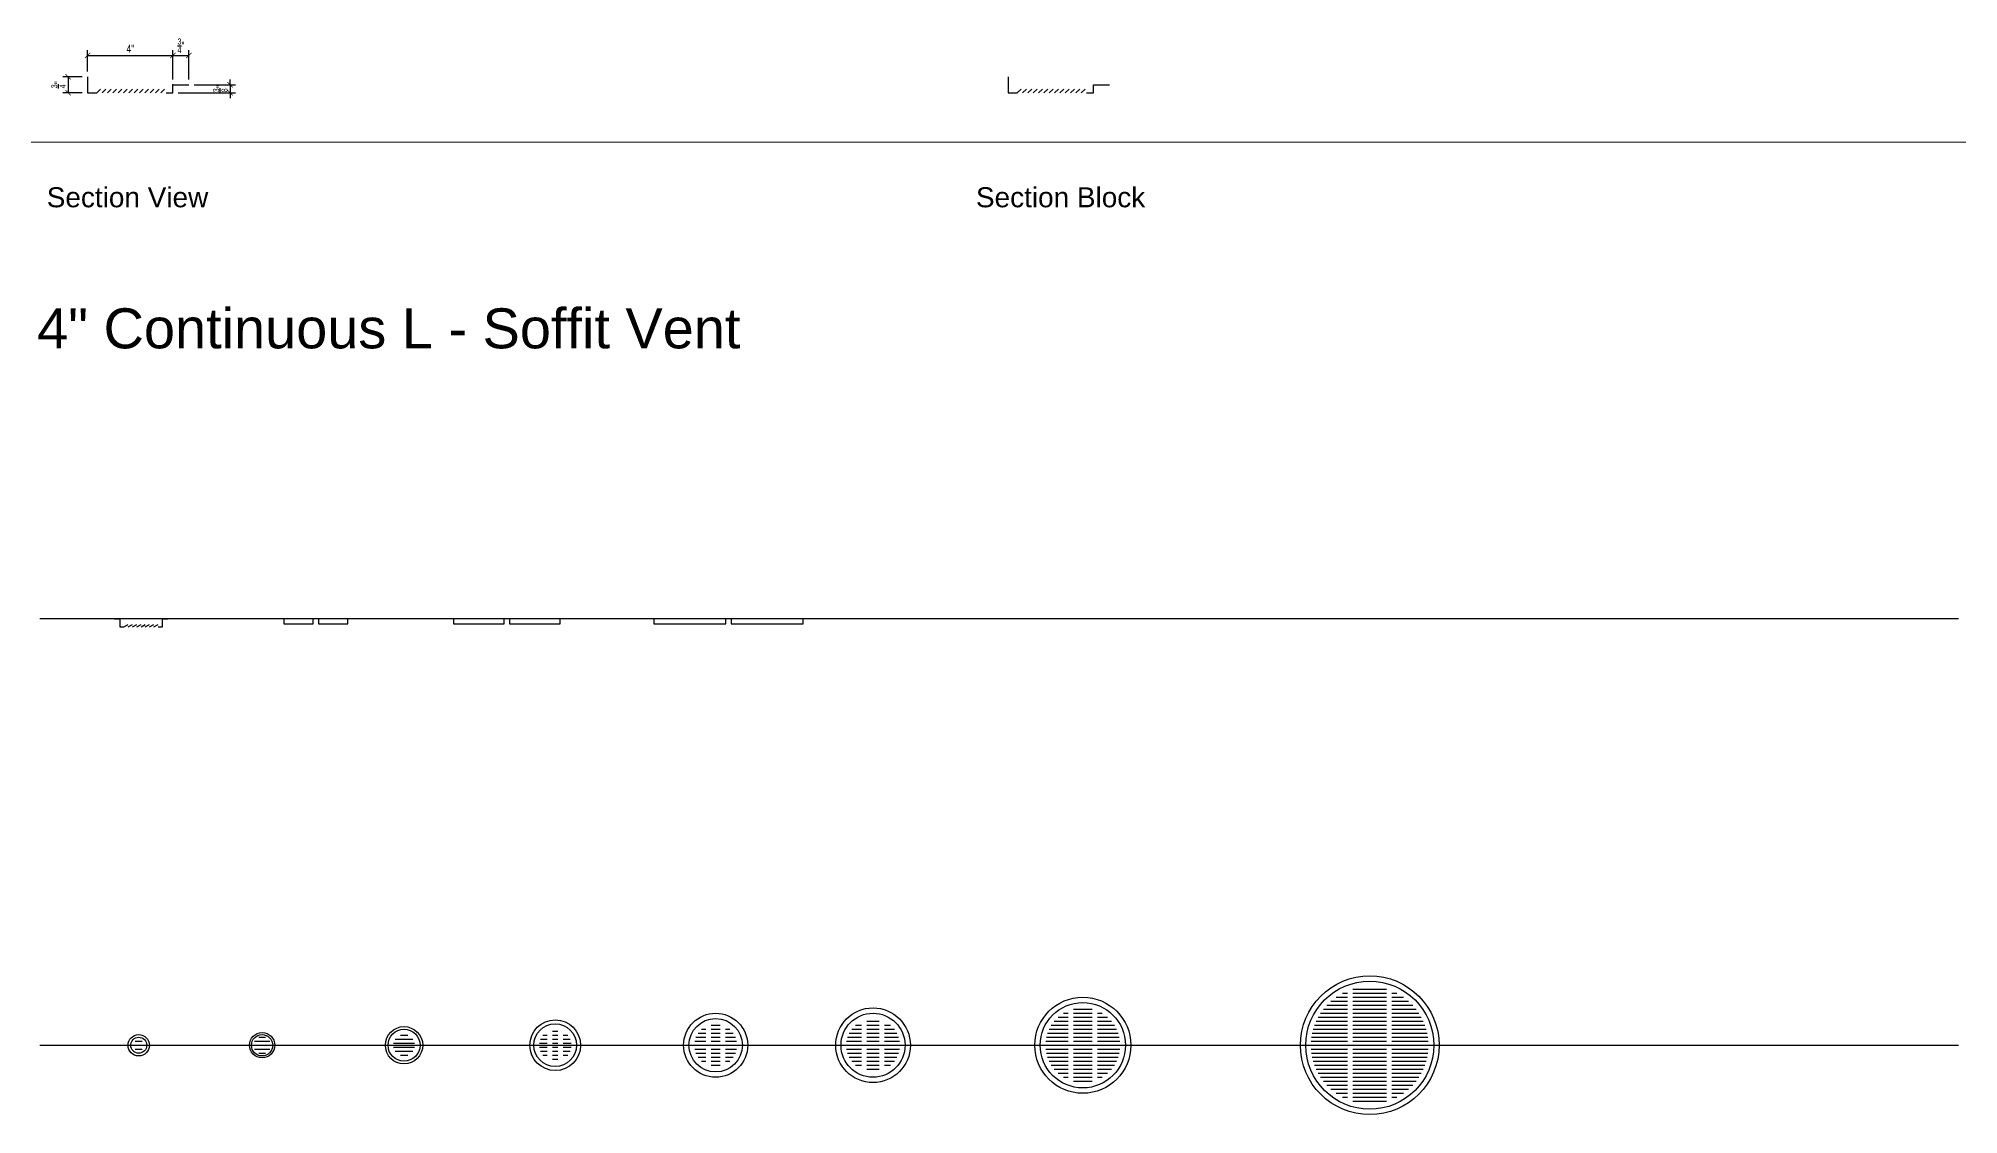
# Model space of a CAD drawing. Header units: inches. Extents: x 5 to 95, y 6 to 246.
# Drawn here: x 4.8 to 94.8, y 62.9 to 113.3 of the extents above; entities that cross this region are included whole.
import ezdxf
from ezdxf.enums import TextEntityAlignment as Align

# ---------------------------------------------------------------- set-up
doc = ezdxf.new("R2010")
doc.units = ezdxf.units.IN
doc.header["$MEASUREMENT"] = 0
doc.linetypes.add('HIDDEN', pattern=[0.375, 0.25, -0.125])
for name, color, linetype, lineweight in [('A-Anno-Dims', 211, 'Continuous', 25), ('A-Detl-Medm', 31, 'Continuous', 25), ('A-Detl-Thin', 150, 'Continuous', 18), ('G-Anno-Ttlb', 213, 'Continuous', 50)]:
    doc.layers.add(name, color=color, linetype=linetype, lineweight=lineweight)
doc.layers.add('G-Anno-Nplt', color=140, linetype='Continuous', lineweight=18, plot=False)
doc.layers.add('MED', color=32, linetype='Continuous')
doc.layers.add('THIN', color=151, linetype='Continuous')
doc.styles.add('Arch-Dim', font='arial.ttf', dxfattribs={"width": 0.75})
doc.styles.add('RomanS', font='romans.shx')
doc.dimstyles.new('Aec-Arch-I-96', dxfattribs={"dimscale": 96, "dimtxt": 0.09375, "dimasz": 0.0625, "dimexe": 0.0625, "dimexo": 0.0625, "dimgap": 0.03125, "dimtad": 1, "dimdec": 4, "dimzin": 3, "dimdsep": 46, "dimlunit": 4, "dimtxsty": 'Arch-Dim', "dimblk": 'ARCHTICK', "dimcen": 0.09375, "dimazin": 2, "dimtfac": 0.75, "dimtdec": 4, "dimtix": 1, "dimtmove": 2, "dimatfit": 2, "dimfxl": 1, "dimtolj": 1, "dimtzin": 0, "dimarcsym": 0})

# ---------------------------------------------------------------- blocks, each defined once
blk = doc.blocks.new('AecDtl_A230GAE1')
at = {"layer": 'THIN'}
for p, q in [((-0.25, 0), (0.25, 0)), ((-0.165, 0.188), (0.165, 0.188)), ((-0.165, -0.188), (0.165, -0.188))]:
    blk.add_line(p, q, dxfattribs=at)
for radius in [0.5, 0.375]:
    blk.add_circle((0, 0), radius, dxfattribs=at)
blk = doc.blocks.new('AecDtl_A230GAE2')
at = {"layer": 'THIN'}
for p, q in [((-0.406, 0), (0.406, 0)), ((-0.36, 0.188), (0.36, 0.188)), ((-0.156, 0.375), (0.156, 0.375)), ((-0.36, -0.188), (0.36, -0.188)), ((-0.156, -0.375), (0.156, -0.375))]:
    blk.add_line(p, q, dxfattribs=at)
for radius in [0.594, 0.5]:
    blk.add_circle((0, 0), radius, dxfattribs=at)
blk = doc.blocks.new('AecDtl_A230GAE3')
at = {"layer": 'THIN'}
for p, q in [((-0.491, 0.094), (0.491, 0.094)), ((-0.413, 0.281), (0.413, 0.281)), ((-0.174, 0.469), (0.174, 0.469)), ((-0.491, -0.094), (0.491, -0.094)), ((-0.413, -0.281), (0.413, -0.281)), ((-0.174, -0.469), (0.174, -0.469))]:
    blk.add_line(p, q, dxfattribs=at)
for radius in [0.875, 0.75]:
    blk.add_circle((0, 0), radius, dxfattribs=at)
blk = doc.blocks.new('AecDtl_A230GAE4')
at = {"layer": 'THIN'}
for p, q in [((-0.744, 0.094), (-0.375, 0.094)), ((-0.695, 0.281), (-0.375, 0.281)), ((-0.585, 0.469), (-0.375, 0.469)), ((-0.125, 0.656), (0.125, 0.656)), ((-0.125, 0.469), (0.125, 0.469)), ((-0.125, 0.281), (0.125, 0.281)), ((-0.125, 0.094), (0.125, 0.094)), ((0.375, 0.469), (0.585, 0.469)), ((0.375, 0.281), (0.695, 0.281)), ((0.375, 0.094), (0.744, 0.094)), ((-0.744, -0.094), (-0.375, -0.094)), ((-0.695, -0.281), (-0.375, -0.281)), ((-0.585, -0.469), (-0.375, -0.469)), ((-0.125, -0.094), (0.125, -0.094)), ((-0.125, -0.281), (0.125, -0.281)), ((-0.125, -0.469), (0.125, -0.469)), ((-0.125, -0.656), (0.125, -0.656)), ((0.375, -0.094), (0.744, -0.094)), ((0.375, -0.281), (0.695, -0.281)), ((0.375, -0.469), (0.585, -0.469))]:
    blk.add_line(p, q, dxfattribs=at)
for radius in [1.188, 1]:
    blk.add_circle((0, 0), radius, dxfattribs=at)
blk = doc.blocks.new('AecDtl_A230GAE5')
at = {"layer": 'THIN'}
for p, q in [((-0.208, 0.938), (0.208, 0.938)), ((-1, 0), (-0.458, 0)), ((-0.982, 0.188), (-0.458, 0.188)), ((-0.927, 0.375), (-0.458, 0.375)), ((-0.827, 0.562), (-0.458, 0.562)), ((-0.661, 0.75), (-0.458, 0.75)), ((-0.208, 0.75), (0.208, 0.75)), ((-0.208, 0.562), (0.208, 0.562)), ((-0.208, 0.375), (0.208, 0.375)), ((-0.208, 0.188), (0.208, 0.188)), ((-0.208, 0), (0.208, 0)), ((0.458, 0.75), (0.661, 0.75)), ((0.458, 0.562), (0.827, 0.562)), ((0.458, 0.375), (0.927, 0.375)), ((0.458, 0.188), (0.982, 0.188)), ((0.458, 0), (1, 0)), ((-0.982, -0.188), (-0.458, -0.188)), ((-0.927, -0.375), (-0.458, -0.375)), ((-0.827, -0.562), (-0.458, -0.562)), ((-0.661, -0.75), (-0.458, -0.75)), ((-0.208, -0.188), (0.208, -0.188)), ((-0.208, -0.375), (0.208, -0.375)), ((-0.208, -0.562), (0.208, -0.562)), ((-0.208, -0.75), (0.208, -0.75)), ((0.458, -0.188), (0.982, -0.188)), ((0.458, -0.375), (0.927, -0.375)), ((0.458, -0.562), (0.827, -0.562)), ((0.458, -0.75), (0.661, -0.75)), ((-0.208, -0.938), (0.208, -0.938))]:
    blk.add_line(p, q, dxfattribs=at)
for radius in [1.5, 1.25]:
    blk.add_circle((0, 0), radius, dxfattribs=at)
blk = doc.blocks.new('AecDtl_A230GAE6')
at = {"layer": 'THIN'}
for p, q in [((-0.827, 0.938), (-0.542, 0.938)), ((-0.292, 1.125), (0.292, 1.125)), ((-0.292, 0.938), (0.292, 0.938)), ((0.542, 0.938), (0.827, 0.938)), ((-1.25, 0), (-0.542, 0)), ((-1.236, 0.188), (-0.542, 0.188)), ((-1.192, 0.375), (-0.542, 0.375)), ((-1.116, 0.562), (-0.542, 0.562)), ((-1, 0.75), (-0.542, 0.75)), ((-0.292, 0.75), (0.292, 0.75)), ((-0.292, 0.562), (0.292, 0.562)), ((-0.292, 0.375), (0.292, 0.375)), ((-0.292, 0.188), (0.292, 0.188)), ((-0.292, 0), (0.292, 0)), ((0.542, 0.75), (1, 0.75)), ((0.542, 0.562), (1.116, 0.562)), ((0.542, 0.375), (1.192, 0.375)), ((0.542, 0.188), (1.236, 0.188)), ((0.542, 0), (1.25, 0)), ((-1.236, -0.188), (-0.542, -0.188)), ((-1.192, -0.375), (-0.542, -0.375)), ((-1.116, -0.562), (-0.542, -0.562)), ((-1, -0.75), (-0.542, -0.75)), ((-0.292, -0.188), (0.292, -0.188)), ((-0.292, -0.375), (0.292, -0.375)), ((-0.292, -0.562), (0.292, -0.562)), ((-0.292, -0.75), (0.292, -0.75)), ((0.542, -0.188), (1.236, -0.188)), ((0.542, -0.375), (1.192, -0.375)), ((0.542, -0.562), (1.116, -0.562)), ((0.542, -0.75), (1, -0.75)), ((-0.827, -0.938), (-0.542, -0.938)), ((-0.292, -0.938), (0.292, -0.938)), ((-0.292, -1.125), (0.292, -1.125)), ((0.542, -0.938), (0.827, -0.938))]:
    blk.add_line(p, q, dxfattribs=at)
for radius in [1.75, 1.5]:
    blk.add_circle((0, 0), radius, dxfattribs=at)
blk = doc.blocks.new('AecDtl_A230GAE7')
at = {"layer": 'THIN'}
for p, q in [((-1.478, 0.938), (-0.692, 0.938)), ((-1.34, 1.125), (-0.692, 1.125)), ((-1.158, 1.312), (-0.692, 1.312)), ((-0.901, 1.5), (-0.692, 1.5)), ((-0.442, 1.688), (0.442, 1.688)), ((-0.442, 1.5), (0.442, 1.5)), ((-0.442, 1.312), (0.442, 1.312)), ((-0.442, 1.125), (0.442, 1.125)), ((-0.442, 0.938), (0.442, 0.938)), ((0.692, 1.5), (0.901, 1.5)), ((0.692, 1.312), (1.158, 1.312)), ((0.692, 1.125), (1.34, 1.125)), ((0.692, 0.938), (1.478, 0.938)), ((-1.75, 0), (-0.692, 0)), ((-1.74, 0.188), (-0.692, 0.188)), ((-1.709, 0.375), (-0.692, 0.375)), ((-1.657, 0.562), (-0.692, 0.562)), ((-1.581, 0.75), (-0.692, 0.75)), ((-0.442, 0.75), (0.442, 0.75)), ((-0.442, 0.562), (0.442, 0.562)), ((-0.442, 0.375), (0.442, 0.375)), ((-0.442, 0.188), (0.442, 0.188)), ((-0.442, 0), (0.442, 0)), ((0.692, 0.75), (1.581, 0.75)), ((0.692, 0.562), (1.657, 0.562)), ((0.692, 0.375), (1.709, 0.375)), ((0.692, 0.188), (1.74, 0.188)), ((0.692, 0), (1.75, 0)), ((-1.74, -0.188), (-0.692, -0.188)), ((-1.709, -0.375), (-0.692, -0.375)), ((-1.657, -0.562), (-0.692, -0.562)), ((-1.581, -0.75), (-0.692, -0.75)), ((-0.442, -0.188), (0.442, -0.188)), ((-0.442, -0.375), (0.442, -0.375)), ((-0.442, -0.562), (0.442, -0.562)), ((-0.442, -0.75), (0.442, -0.75)), ((0.692, -0.188), (1.74, -0.188)), ((0.692, -0.375), (1.709, -0.375)), ((0.692, -0.562), (1.657, -0.562)), ((0.692, -0.75), (1.581, -0.75)), ((-1.478, -0.938), (-0.692, -0.938)), ((-1.34, -1.125), (-0.692, -1.125)), ((-1.158, -1.312), (-0.692, -1.312)), ((-0.901, -1.5), (-0.692, -1.5)), ((-0.442, -0.938), (0.442, -0.938)), ((-0.442, -1.125), (0.442, -1.125)), ((-0.442, -1.312), (0.442, -1.312)), ((-0.442, -1.5), (0.442, -1.5)), ((-0.442, -1.688), (0.442, -1.688)), ((0.692, -0.938), (1.478, -0.938)), ((0.692, -1.125), (1.34, -1.125)), ((0.692, -1.312), (1.158, -1.312)), ((0.692, -1.5), (0.901, -1.5))]:
    blk.add_line(p, q, dxfattribs=at)
for radius in [2.25, 2]:
    blk.add_circle((0, 0), radius, dxfattribs=at)
blk = doc.blocks.new('AecDtl_A230GAE8')
at = {"layer": 'THIN'}
for p, q in [((-2.012, 1.875), (-1.042, 1.875)), ((-1.819, 2.062), (-1.042, 2.062)), ((-1.581, 2.25), (-1.042, 2.25)), ((-1.273, 2.438), (-1.042, 2.438)), ((-0.792, 2.625), (0.792, 2.625)), ((-0.792, 2.438), (0.792, 2.438)), ((-0.792, 2.25), (0.792, 2.25)), ((-0.792, 2.062), (0.792, 2.062)), ((-0.792, 1.875), (0.792, 1.875)), ((1.042, 2.438), (1.273, 2.438)), ((1.042, 2.25), (1.581, 2.25)), ((1.042, 2.062), (1.819, 2.062)), ((1.042, 1.875), (2.012, 1.875)), ((-2.585, 0.938), (-1.042, 0.938)), ((-2.509, 1.125), (-1.042, 1.125)), ((-2.417, 1.312), (-1.042, 1.312)), ((-2.305, 1.5), (-1.042, 1.5)), ((-2.171, 1.688), (-1.042, 1.688)), ((-0.792, 1.688), (0.792, 1.688)), ((-0.792, 1.5), (0.792, 1.5)), ((-0.792, 1.312), (0.792, 1.312)), ((-0.792, 1.125), (0.792, 1.125)), ((-0.792, 0.938), (0.792, 0.938)), ((1.042, 1.688), (2.171, 1.688)), ((1.042, 1.5), (2.305, 1.5)), ((1.042, 1.312), (2.417, 1.312)), ((1.042, 1.125), (2.509, 1.125)), ((1.042, 0.938), (2.585, 0.938)), ((-2.75, 0), (-1.042, 0)), ((-2.744, 0.188), (-1.042, 0.188)), ((-2.724, 0.375), (-1.042, 0.375)), ((-2.692, 0.562), (-1.042, 0.562)), ((-2.646, 0.75), (-1.042, 0.75)), ((-0.792, 0.75), (0.792, 0.75)), ((-0.792, 0.562), (0.792, 0.562)), ((-0.792, 0.375), (0.792, 0.375)), ((-0.792, 0.188), (0.792, 0.188)), ((-0.792, 0), (0.792, 0)), ((1.042, 0.75), (2.646, 0.75)), ((1.042, 0.562), (2.692, 0.562)), ((1.042, 0.375), (2.724, 0.375)), ((1.042, 0.188), (2.744, 0.188)), ((1.042, 0), (2.75, 0)), ((-2.744, -0.188), (-1.042, -0.188)), ((-2.724, -0.375), (-1.042, -0.375)), ((-2.692, -0.562), (-1.042, -0.562)), ((-2.646, -0.75), (-1.042, -0.75)), ((-0.792, -0.188), (0.792, -0.188)), ((-0.792, -0.375), (0.792, -0.375)), ((-0.792, -0.562), (0.792, -0.562)), ((-0.792, -0.75), (0.792, -0.75)), ((1.042, -0.188), (2.744, -0.188)), ((1.042, -0.375), (2.724, -0.375)), ((1.042, -0.562), (2.692, -0.562)), ((1.042, -0.75), (2.646, -0.75)), ((-2.585, -0.938), (-1.042, -0.938)), ((-2.509, -1.125), (-1.042, -1.125)), ((-2.417, -1.312), (-1.042, -1.312)), ((-2.305, -1.5), (-1.042, -1.5)), ((-2.171, -1.688), (-1.042, -1.688)), ((-0.792, -0.938), (0.792, -0.938)), ((-0.792, -1.125), (0.792, -1.125)), ((-0.792, -1.312), (0.792, -1.312)), ((-0.792, -1.5), (0.792, -1.5)), ((-0.792, -1.688), (0.792, -1.688)), ((1.042, -0.938), (2.585, -0.938)), ((1.042, -1.125), (2.509, -1.125)), ((1.042, -1.312), (2.417, -1.312)), ((1.042, -1.5), (2.305, -1.5)), ((1.042, -1.688), (2.171, -1.688)), ((-2.012, -1.875), (-1.042, -1.875)), ((-1.819, -2.062), (-1.042, -2.062)), ((-1.581, -2.25), (-1.042, -2.25)), ((-1.273, -2.438), (-1.042, -2.438)), ((-0.792, -1.875), (0.792, -1.875)), ((-0.792, -2.062), (0.792, -2.062)), ((-0.792, -2.25), (0.792, -2.25)), ((-0.792, -2.438), (0.792, -2.438)), ((-0.792, -2.625), (0.792, -2.625)), ((1.042, -1.875), (2.012, -1.875)), ((1.042, -2.062), (1.819, -2.062)), ((1.042, -2.25), (1.581, -2.25)), ((1.042, -2.438), (1.273, -2.438))]:
    blk.add_line(p, q, dxfattribs=at)
for radius in [3.25, 3]:
    blk.add_circle((0, 0), radius, dxfattribs=at)
blk = doc.blocks.new('AecDtl_A230GBC1')
at = {"layer": 'MED'}
for points in [[(-0.273, -0.023), (-0.023, -0.023), (-0.023, -0.398), (0.177, -0.398), (0.377, -0.283)], [(1.577, -0.398), (1.777, -0.283)], [(1.777, -0.398), (1.977, -0.398), (1.977, -0.023), (2.227, -0.023)]]:
    blk.add_lwpolyline(points, dxfattribs=at)
at = {"layer": 'THIN'}
for points in [[(0.377, -0.398), (0.577, -0.283)], [(0.577, -0.398), (0.777, -0.283)], [(0.777, -0.398), (0.977, -0.283)], [(0.977, -0.398), (1.177, -0.283)], [(1.177, -0.398), (1.377, -0.283)], [(1.377, -0.398), (1.577, -0.283)]]:
    blk.add_lwpolyline(points, dxfattribs=at)
blk = doc.blocks.new('AecDtl_A230GCC1')
at = {"layer": 'MED'}
for points in [[(-0.5, 0), (0, 0), (0, -0.25), (0.25, -0.25)], [(1.125, -0.25), (1.375, -0.25), (1.375, 0), (1.625, 0), (1.625, -0.25), (1.875, -0.25)], [(2.75, -0.25), (3, -0.25), (3, 0), (3.5, 0)]]:
    blk.add_lwpolyline(points, dxfattribs=at)
at = {"layer": 'THIN', "linetype": 'HIDDEN'}
for p, q in [((0, 0), (1.375, 0)), ((1.625, 0), (3, 0))]:
    blk.add_line(p, q, dxfattribs=at)
at = {"layer": 'THIN'}
for p, q in [((0.25, -0.25), (1.125, -0.25)), ((1.875, -0.25), (2.75, -0.25))]:
    blk.add_line(p, q, dxfattribs=at)
blk = doc.blocks.new('AecDtl_A230GCC2')
at = {"layer": 'MED'}
for points in [[(-0.5, 0), (0, 0), (0, -0.25), (0.25, -0.25)], [(2.125, -0.25), (2.375, -0.25), (2.375, 0), (2.625, 0), (2.625, -0.25), (2.875, -0.25)], [(4.75, -0.25), (5, -0.25), (5, 0), (5.5, 0)]]:
    blk.add_lwpolyline(points, dxfattribs=at)
at = {"layer": 'THIN', "linetype": 'HIDDEN'}
for p, q in [((2.625, 0), (5, 0)), ((0, 0), (2.375, 0))]:
    blk.add_line(p, q, dxfattribs=at)
at = {"layer": 'THIN'}
for p, q in [((0.25, -0.25), (2.125, -0.25)), ((2.875, -0.25), (4.75, -0.25))]:
    blk.add_line(p, q, dxfattribs=at)
blk = doc.blocks.new('AecDtl_A230GCC3')
at = {"layer": 'MED'}
for points in [[(-0.5, 0), (0, 0), (0, -0.25), (0.25, -0.25)], [(3.125, -0.25), (3.375, -0.25), (3.375, 0), (3.625, 0), (3.625, -0.25), (3.875, -0.25)], [(6.75, -0.25), (7, -0.25), (7, 0), (7.5, 0)]]:
    blk.add_lwpolyline(points, dxfattribs=at)
at = {"layer": 'THIN', "linetype": 'HIDDEN'}
for p, q in [((0, 0), (3.375, 0)), ((3.625, 0), (7, 0))]:
    blk.add_line(p, q, dxfattribs=at)
at = {"layer": 'THIN'}
for p, q in [((0.25, -0.25), (3.125, -0.25)), ((3.875, -0.25), (6.75, -0.25))]:
    blk.add_line(p, q, dxfattribs=at)
blk = doc.blocks.new('Anno_Title_T2')
at = {"color": 0, "linetype": 'ByBlock', "lineweight": -2, "style": 'RomanS'}
blk.add_attdef('TITLE', (0, 0.5), '', height=1.25, dxfattribs=at)
blk.add_attdef('SCALE', text='', height=0.75, dxfattribs=at).set_placement((0, -0.5), align=Align.TOP_LEFT)
blk = doc.blocks.new('_ArchTick')
at = {"color": 0, "linetype": 'ByBlock', "const_width": 0.15}
blk.add_lwpolyline([(-0.5, -0.5), (0.5, 0.5)], dxfattribs=at)
blk = doc.blocks.new('*D42')
at = {"layer": 'A-Anno-Dims', "color": 8, "lineweight": -2, "transparency": 16777216}
for p, q in [((7.12, 111.731), (7.12, 112.734)), ((11.12, 111.356), (11.12, 112.734)), ((7.12, 112.484), (11.12, 112.484))]:
    blk.add_line(p, q, dxfattribs=at)
at = {"layer": 'Defpoints', "color": 0, "transparency": 16777216}
for p in [(11.12, 112.484), (7.12, 111.481), (11.12, 111.106)]:
    blk.add_point(p, dxfattribs=at)
at = {"layer": 'A-Anno-Dims', "color": 8, "lineweight": -2, "transparency": 16777216, "xscale": 0.25, "yscale": 0.25, "zscale": 0.25, "rotation": 180}
blk.add_blockref('_ArchTick', (7.12, 112.484), dxfattribs=at)
at = {"layer": 'A-Anno-Dims', "color": 8, "lineweight": -2, "transparency": 16777216, "xscale": 0.25, "yscale": 0.25, "zscale": 0.25}
blk.add_blockref('_ArchTick', (11.12, 112.484), dxfattribs=at)
at = {"layer": 'A-Anno-Dims', "color": 0, "transparency": 16777216, "insert": (9.12, 112.797), "char_height": 0.375, "attachment_point": 5, "style": 'Arch-Dim'}
blk.add_mtext('\\A1;4"', dxfattribs=at)
blk = doc.blocks.new('*D43')
at = {"layer": 'A-Anno-Dims', "color": 8, "lineweight": -2, "transparency": 16777216}
for p, q in [((11.12, 111.356), (11.12, 112.734)), ((11.87, 111.356), (11.87, 112.734)), ((11.12, 112.484), (11.87, 112.484))]:
    blk.add_line(p, q, dxfattribs=at)
at = {"layer": 'Defpoints', "color": 0, "transparency": 16777216}
for p in [(11.87, 112.484), (11.12, 111.106), (11.87, 111.106)]:
    blk.add_point(p, dxfattribs=at)
at = {"layer": 'A-Anno-Dims', "color": 8, "lineweight": -2, "transparency": 16777216, "xscale": 0.25, "yscale": 0.25, "zscale": 0.25, "rotation": 180}
blk.add_blockref('_ArchTick', (11.12, 112.484), dxfattribs=at)
at = {"layer": 'A-Anno-Dims', "color": 8, "lineweight": -2, "transparency": 16777216, "xscale": 0.25, "yscale": 0.25, "zscale": 0.25}
blk.add_blockref('_ArchTick', (11.87, 112.484), dxfattribs=at)
at = {"layer": 'A-Anno-Dims', "color": 0, "transparency": 16777216, "insert": (11.495, 112.94), "char_height": 0.375, "attachment_point": 5, "style": 'Arch-Dim'}
blk.add_mtext('\\A1;{\\H0.750000x;\\S3/4;}"', dxfattribs=at)
blk = doc.blocks.new('*D44')
at = {"layer": 'A-Anno-Dims', "color": 8, "lineweight": -2, "transparency": 16777216}
for p, q in [((11.37, 110.731), (14.047, 110.731)), ((12.12, 111.106), (14.047, 111.106)), ((13.797, 111.106), (13.797, 111.356)), ((13.797, 111.106), (13.797, 110.731)), ((13.797, 110.731), (13.797, 110.481))]:
    blk.add_line(p, q, dxfattribs=at)
at = {"layer": 'Defpoints', "color": 0, "transparency": 16777216}
for p in [(11.12, 110.731), (11.87, 111.106), (13.797, 110.731)]:
    blk.add_point(p, dxfattribs=at)
at = {"layer": 'A-Anno-Dims', "color": 8, "lineweight": -2, "transparency": 16777216, "xscale": 0.25, "yscale": 0.25, "zscale": 0.25}
for p, rotation in [((13.797, 111.106), 270), ((13.797, 110.731), 90)]:
    blk.add_blockref('_ArchTick', p, dxfattribs=dict(at, rotation=rotation))
at = {"layer": 'A-Anno-Dims', "color": 0, "transparency": 16777216, "insert": (13.338, 110.919), "char_height": 0.375, "attachment_point": 5, "rotation": 90, "style": 'Arch-Dim'}
blk.add_mtext('\\A1;{\\H0.750000x;\\S3/8;}"', dxfattribs=at)
blk = doc.blocks.new('*D54')
at = {"layer": 'A-Anno-Dims', "color": 8, "lineweight": -2, "transparency": 16777216}
for p, q in [((6.87, 111.481), (5.955, 111.481)), ((6.87, 110.731), (5.955, 110.731)), ((6.205, 111.481), (6.205, 110.731))]:
    blk.add_line(p, q, dxfattribs=at)
at = {"layer": 'Defpoints', "color": 0, "transparency": 16777216}
for p in [(6.205, 110.731), (7.12, 111.481), (7.12, 110.731)]:
    blk.add_point(p, dxfattribs=at)
at = {"layer": 'A-Anno-Dims', "color": 8, "lineweight": -2, "transparency": 16777216, "xscale": 0.25, "yscale": 0.25, "zscale": 0.25}
for p, rotation in [((6.205, 111.481), 90), ((6.205, 110.731), 270)]:
    blk.add_blockref('_ArchTick', p, dxfattribs=dict(at, rotation=rotation))
at = {"layer": 'A-Anno-Dims', "color": 0, "transparency": 16777216, "insert": (5.749, 111.106), "char_height": 0.375, "attachment_point": 5, "rotation": 90, "style": 'Arch-Dim'}
blk.add_mtext('\\A1;{\\H0.750000x;\\S3/4;}"', dxfattribs=at)
blk = doc.blocks.new('AecDtl_4Continuous-L-SoffitVent')
at = {"layer": 'MED'}
for p, q in [((-3.573, -0.375), (-3.396, -0.198)), ((-0.573, -0.375), (-0.396, -0.198))]:
    blk.add_line(p, q, dxfattribs=at)
for points in [[(-4, 0.375), (-4, -0.375), (-3.573, -0.375)], [(-0.323, -0.375), (0, -0.375), (0, 0), (0.75, 0)]]:
    blk.add_lwpolyline(points, dxfattribs=at)
at = {"layer": 'THIN'}
for p, q in [((-3.323, -0.375), (-3.146, -0.198)), ((-3.073, -0.375), (-2.896, -0.198)), ((-2.823, -0.375), (-2.646, -0.198)), ((-2.573, -0.375), (-2.396, -0.198)), ((-2.323, -0.375), (-2.146, -0.198)), ((-2.073, -0.375), (-1.896, -0.198)), ((-1.823, -0.375), (-1.646, -0.198)), ((-1.573, -0.375), (-1.396, -0.198)), ((-1.323, -0.375), (-1.146, -0.198)), ((-1.073, -0.375), (-0.896, -0.198)), ((-0.823, -0.375), (-0.646, -0.198))]:
    blk.add_line(p, q, dxfattribs=at)

msp = doc.modelspace()

# ---------------------------------------------------------------- linework, layer by layer
for p, q in [((4.87632, 86.10308), (94.80285, 86.10308)), ((4.87632, 66.10308), (94.80285, 66.10308))]:
    msp.add_line(p, q)
at = {"layer": 'A-Anno-Dims'}
msp.add_point((11.12002, 111.10649), dxfattribs=at)
at = {"layer": 'A-Detl-Medm'}
for p, q in [((7.54726, 110.73149), (7.72403, 110.90827)), ((10.54726, 110.73149), (10.72403, 110.90827))]:
    msp.add_line(p, q, dxfattribs=at)
for points in [[(7.12002, 111.48149), (7.12002, 110.73149), (7.54726, 110.73149)], [(10.79726, 110.73149), (11.12002, 110.73149), (11.12002, 111.10649), (11.87002, 111.10649)]]:
    msp.add_lwpolyline(points, dxfattribs=at)
at = {"layer": 'A-Detl-Thin'}
for p, q in [((7.79726, 110.73149), (7.97403, 110.90827)), ((8.04726, 110.73149), (8.22403, 110.90827)), ((8.29726, 110.73149), (8.47403, 110.90827)), ((8.54726, 110.73149), (8.72403, 110.90827)), ((8.79726, 110.73149), (8.97403, 110.90827)), ((9.04726, 110.73149), (9.22403, 110.90827)), ((9.29726, 110.73149), (9.47403, 110.90827)), ((9.54726, 110.73149), (9.72403, 110.90827)), ((9.79726, 110.73149), (9.97403, 110.90827)), ((10.04726, 110.73149), (10.22403, 110.90827)), ((10.29726, 110.73149), (10.47403, 110.90827))]:
    msp.add_line(p, q, dxfattribs=at)
at = {"layer": 'G-Anno-Nplt'}
msp.add_xline((1362.40337, 108.41983), (1, 0), dxfattribs=at)

# ---------------------------------------------------------------- block references
for name, p in [('AecDtl_4Continuous-L-SoffitVent', (54.25827, 111.10649)), ('AecDtl_A230GBC1', (8.64582, 86.10308)), ('AecDtl_A230GCC1', (16.30936, 86.10308)), ('AecDtl_A230GCC2', (24.26208, 86.10308)), ('AecDtl_A230GCC3', (33.66076, 86.10308)), ('AecDtl_A230GAE8', (67.20681, 66.10308)), ('AecDtl_A230GAE5', (36.55266, 66.10308)), ('AecDtl_A230GAE6', (43.92701, 66.10308)), ('AecDtl_A230GAE7', (53.75947, 66.10308)), ('AecDtl_A230GAE1', (9.51339, 66.10308)), ('AecDtl_A230GAE2', (15.29719, 66.10308)), ('AecDtl_A230GAE3', (21.94856, 66.10308)), ('AecDtl_A230GAE4', (29.03372, 66.10308))]:
    msp.add_blockref(name, p)
at = {"layer": 'G-Anno-Ttlb'}
ref = msp.add_blockref('Anno_Title_T2', (5.20344, 104.99425), dxfattribs=dict(at, xscale=0.75, yscale=0.75, zscale=0.75))
ref.add_attrib('TITLE', 'Section View', (5.20344, 105.36925), dxfattribs={"layer": '0', "color": 0, "linetype": 'ByBlock', "lineweight": -2, "height": 0.9375, "style": 'Arch-Dim'})
ref = msp.add_blockref('Anno_Title_T2', (48.75039, 104.99425), dxfattribs=dict(at, xscale=0.75, yscale=0.75, zscale=0.75))
ref.add_attrib('TITLE', 'Section Block', (48.75039, 105.36925), dxfattribs={"layer": '0', "color": 0, "linetype": 'ByBlock', "lineweight": -2, "height": 0.9375, "style": 'Arch-Dim'})
ref = msp.add_blockref('Anno_Title_T2', (4.75248, 98.00792), dxfattribs=dict(at, xscale=1.5, yscale=1.5, zscale=1.5))
ref.add_attrib('TITLE', '4" Continuous L - Soffit Vent', (4.75248, 98.75792), dxfattribs={"layer": '0', "color": 0, "linetype": 'ByBlock', "lineweight": -2, "height": 1.875, "style": 'Arch-Dim'})

# ---------------------------------------------------------------- dimensions: what is measured, and where the dimension line sits
at = {"layer": 'A-Anno-Dims'}
for base, p1, p2, picture, middle in [((11.12002, 112.48414), (7.12002, 111.48149), (11.12002, 111.10649), '*D42', (9.12002, 112.79664)), ((11.87002, 112.48414), (11.12002, 111.10649), (11.87002, 111.10649), '*D43', (11.49502, 112.94033))]:
    dim = msp.add_linear_dim(base=base, p1=p1, p2=p2, dimstyle='Aec-Arch-I-96', override={"dimscale": 4, "dimclrd": 8, "dimclre": 8}, dxfattribs=at)
    dim.commit()
    dim.dimension.update_dxf_attribs({"geometry": picture, "text_midpoint": middle})
for base, p1, p2, picture, middle in [((6.20498, 110.73149), (7.12002, 111.48149), (7.12002, 110.73149), '*D54', (5.74879, 111.10649)), ((13.79723, 110.73149), (11.87002, 111.10649), (11.12002, 110.73149), '*D44', (13.33806, 110.91899))]:
    dim = msp.add_linear_dim(base=base, p1=p1, p2=p2, angle=90, dimstyle='Aec-Arch-I-96', override={"dimscale": 4, "dimclrd": 8, "dimclre": 8}, dxfattribs=at)
    dim.commit()
    dim.dimension.update_dxf_attribs({"geometry": picture, "text_midpoint": middle})

doc.saveas('drawing.dxf')
